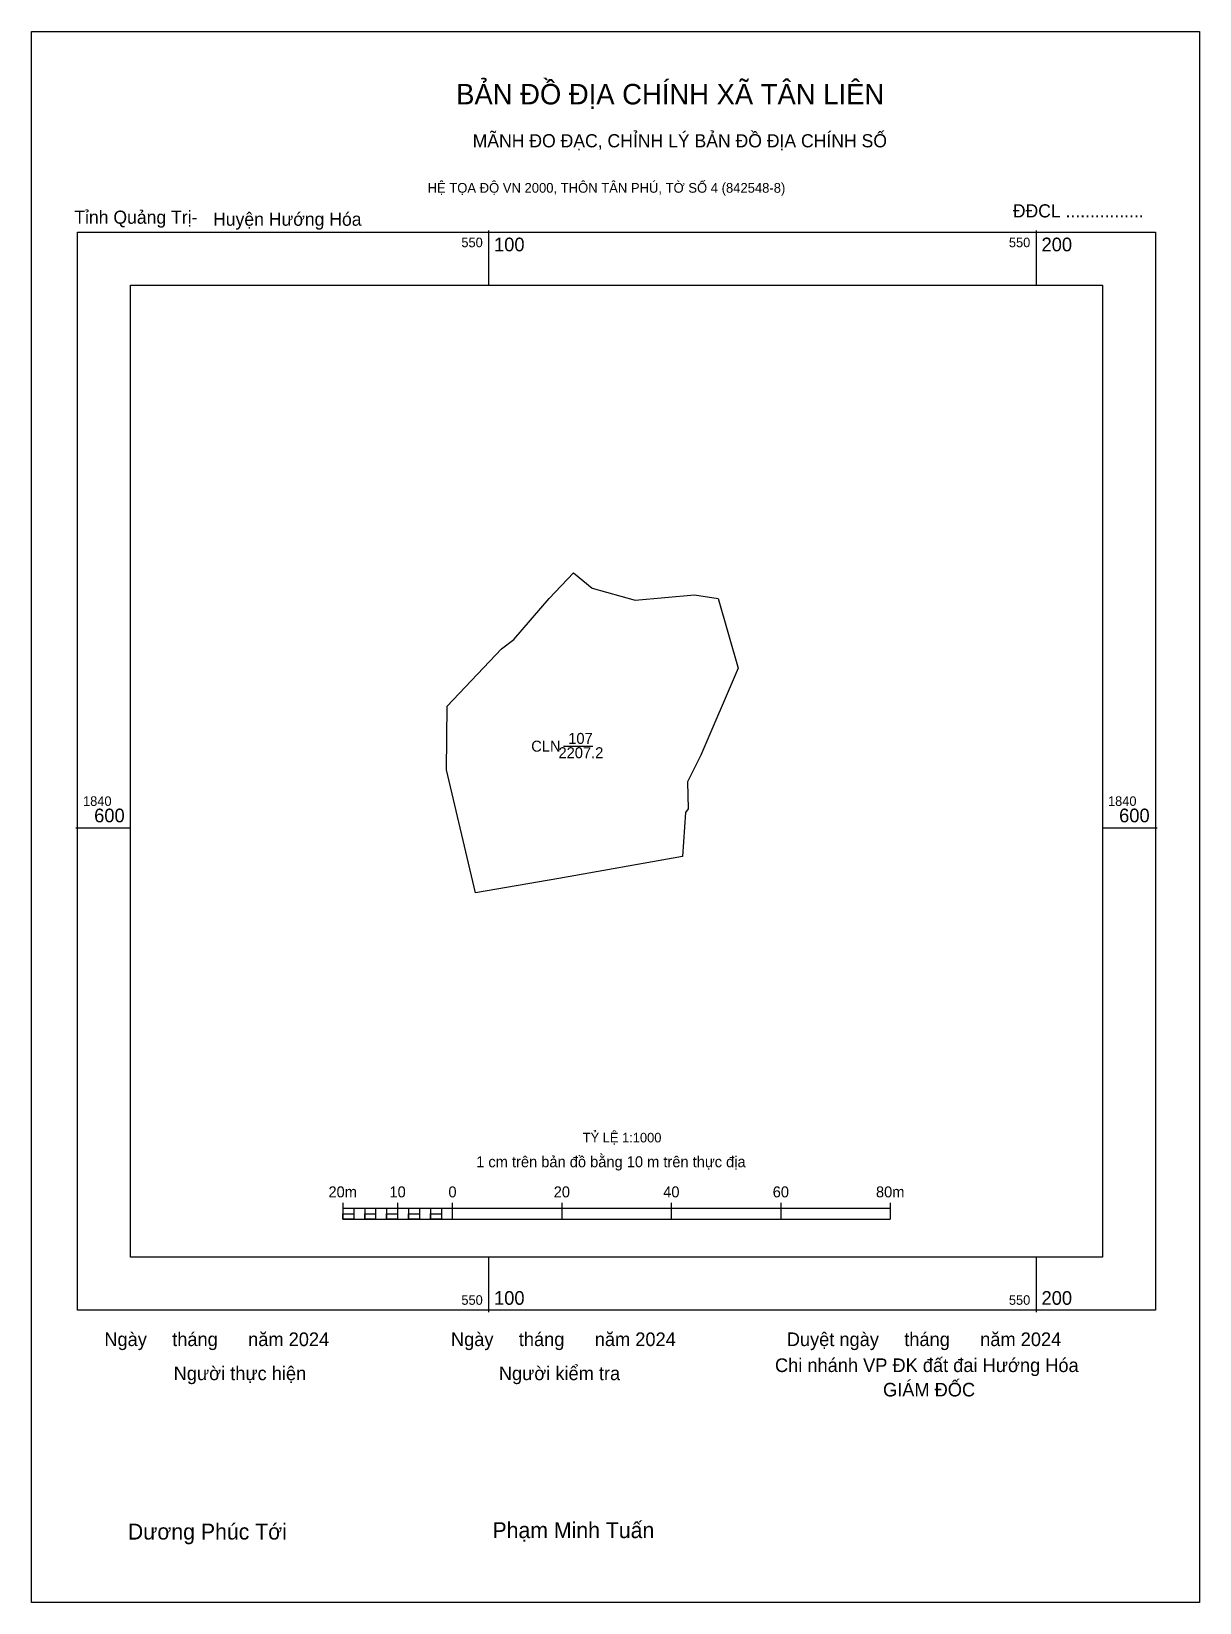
# Model space of a CAD drawing. Extents: x 549020 to 549234, y 1839382 to 1839669.
import ezdxf

# ---------------------------------------------------------------- set-up
doc = ezdxf.new("R2010")
doc.units = 0
for name, color, linetype in [('Level 1', 7, 'Continuous'), ('Level 10', 7, 'Continuous'), ('Level 15', 7, 'Continuous'), ('Level 6', 7, 'Continuous'), ('Level 62', 7, 'Continuous'), ('Level 63', 7, 'Continuous'), ('Level 9', 7, 'Continuous')]:
    doc.layers.add(name, color=color, linetype=linetype)

msp = doc.modelspace()

# ---------------------------------------------------------------- linework, layer by layer
at = {"layer": 'Level 10'}
msp.add_lwpolyline([(549096.14, 1839545.37), (549106.06, 1839555.82), (549108.33, 1839557.51), (549114.79, 1839565.03), (549119.21, 1839569.68), (549122.62, 1839566.88), (549130.49, 1839564.7), (549141.3, 1839565.66), (549145.65, 1839565), (549149.32, 1839552.28), (549142.49, 1839536.41), (549140.03, 1839531.55), (549140.2, 1839526.63), (549139.69, 1839525.96), (549139.14, 1839517.89), (549116.54, 1839513.88), (549101.3, 1839511.26), (549096.01, 1839533.75)], close=True, dxfattribs=at)
at = {"layer": 'Level 15'}
msp.add_lwpolyline([(549020.22, 1839668.58), (549233.58, 1839668.58), (549233.58, 1839381.66), (549020.22, 1839381.66)], close=True, dxfattribs=at)
at = {"layer": 'Level 62'}
msp.add_lwpolyline([(549038.34, 1839622.24), (549215.85, 1839622.24), (549215.85, 1839444.72), (549038.34, 1839444.72)], close=True, dxfattribs=at)
at = {"layer": 'Level 63'}
for p, q in [((549103.71, 1839632.24), (549103.71, 1839622.24)), ((549203.71, 1839632.24), (549203.71, 1839622.24)), ((549117.43, 1839538.03), (549122.76, 1839538.03)), ((549028.34, 1839523.15), (549038.34, 1839523.15)), ((549215.85, 1839523.15), (549225.85, 1839523.15)), ((549077.09, 1839454.66), (549077.09, 1839451.66)), ((549077.09, 1839453.66), (549177.09, 1839453.66)), ((549079.09, 1839453.66), (549079.09, 1839451.66)), ((549081.09, 1839453.66), (549081.09, 1839451.66)), ((549083.09, 1839453.66), (549083.09, 1839451.66)), ((549085.09, 1839453.66), (549085.09, 1839451.66)), ((549087.09, 1839454.66), (549087.09, 1839451.66)), ((549087.09, 1839453.66), (549087.09, 1839451.66)), ((549089.09, 1839453.66), (549089.09, 1839451.66)), ((549091.09, 1839453.66), (549091.09, 1839451.66)), ((549093.09, 1839453.66), (549093.09, 1839451.66)), ((549095.09, 1839453.66), (549095.09, 1839451.66)), ((549097.09, 1839454.66), (549097.09, 1839451.66)), ((549097.09, 1839453.66), (549097.09, 1839451.66)), ((549117.09, 1839454.66), (549117.09, 1839451.66)), ((549137.09, 1839454.66), (549137.09, 1839451.66)), ((549157.09, 1839454.66), (549157.09, 1839451.66)), ((549177.09, 1839454.66), (549177.09, 1839451.66)), ((549077.09, 1839451.66), (549177.09, 1839451.66)), ((549103.71, 1839444.72), (549103.71, 1839434.72)), ((549203.71, 1839444.72), (549203.71, 1839434.72))]:
    msp.add_line(p, q, dxfattribs=at)
for points in [[(549028.65, 1839631.92), (549225.54, 1839631.92), (549225.54, 1839435.04), (549028.65, 1839435.04)], [(549077.09, 1839452.66), (549079.09, 1839452.66), (549079.09, 1839451.66), (549077.09, 1839451.66)], [(549077.09, 1839452.66), (549079.09, 1839452.66), (549079.09, 1839451.66), (549077.09, 1839451.66)], [(549081.09, 1839452.66), (549083.09, 1839452.66), (549083.09, 1839451.66), (549081.09, 1839451.66)], [(549085.09, 1839452.66), (549087.09, 1839452.66), (549087.09, 1839451.66), (549085.09, 1839451.66)], [(549089.09, 1839452.66), (549091.09, 1839452.66), (549091.09, 1839451.66), (549089.09, 1839451.66)], [(549093.09, 1839452.66), (549095.09, 1839452.66), (549095.09, 1839451.66), (549093.09, 1839451.66)]]:
    msp.add_lwpolyline(points, close=True, dxfattribs=at)

# ---------------------------------------------------------------- texts
at = {"layer": 'Level 1'}
for s, p in [('CLN', (549111.51, 1839537.05)), ('107', (549118.27, 1839538.47)), ('2207.2', (549116.49, 1839535.86))]:
    msp.add_text(s, height=2, dxfattribs=at).set_placement(p)
at = {"layer": 'Level 6'}
msp.add_text('TỶ LỆ 1:1000', height=1.7579, dxfattribs=at).set_placement((549120.91, 1839465.69))
at = {"layer": 'Level 63'}
for s, height, p in [('BẢN ĐỒ ĐỊA CHÍNH XÃ TÂN LIÊN', 3.7437, (549097.8, 1839655.25)), ('MÃNH ĐO ĐẠC, CHỈNH LÝ BẢN ĐỒ ĐỊA CHÍNH SỐ ', 2.4022, (549100.81, 1839647.41)), ('HỆ TỌA ĐỘ VN 2000, THÔN TÂN PHÚ, TỜ SỐ 4 (842548-8)', 1.7782, (549092.58, 1839639.12)), ('550', 1.75, (549098.75, 1839629.17)), ('100', 2.5, (549104.71, 1839628.42)), ('550', 1.75, (549198.75, 1839629.17)), ('200', 2.5, (549204.71, 1839628.42)), ('1840', 1.75, (549029.65, 1839527.15)), ('600', 2.5, (549031.68, 1839524.15)), ('1840', 1.75, (549216.85, 1839527.15)), ('600', 2.5, (549218.88, 1839524.15)), ('1 cm trên bản đồ bằng 10 m trên thực địa', 2, (549101.45, 1839461.16)), ('20m', 2, (549074.47, 1839455.66)), ('10', 2, (549085.61, 1839455.66)), ('0', 2, (549096.38, 1839455.66)), ('20', 2, (549115.61, 1839455.66)), ('40', 2, (549135.61, 1839455.66)), ('60', 2, (549155.61, 1839455.66)), ('80m', 2, (549174.47, 1839455.66)), ('550', 1.75, (549098.75, 1839436.04)), ('100', 2.5, (549104.71, 1839436.04)), ('550', 1.75, (549198.75, 1839436.04)), ('200', 2.5, (549204.71, 1839436.04)), ('Ngày     tháng      năm 2024', 2.4883, (549033.54, 1839428.5)), ('Ngày     tháng      năm 2024', 2.4883, (549096.85, 1839428.5)), ('Duyệt ngày     tháng      năm 2024', 2.4883, (549158.18, 1839428.5)), ('Chi nhánh VP ĐK đất đai Hướng Hóa', 2.4883, (549156.03, 1839423.76)), ('Người thực hiện', 2.4883, (549046.2, 1839422.28)), ('Người kiểm tra', 2.4883, (549105.59, 1839422.28)), ('GIÁM ĐỐC', 2.488, (549175.76, 1839419.3)), ('Dương Phúc Tới', 2.9024, (549037.83, 1839393.17)), ('Phạm Minh Tuấn', 2.9024, (549104.43, 1839393.43))]:
    msp.add_text(s, height=height, dxfattribs=at).set_placement(p)
at = {"layer": 'Level 9'}
for s, p in [('Tỉnh Quảng Trị-', (549028.05, 1839633.45)), ('Huyện Hướng Hóa', (549053.4, 1839633.09)), ('ĐĐCL ................', (549199.46, 1839634.61))]:
    msp.add_text(s, height=2.4022, dxfattribs=at).set_placement(p)

doc.saveas('drawing.dxf')
